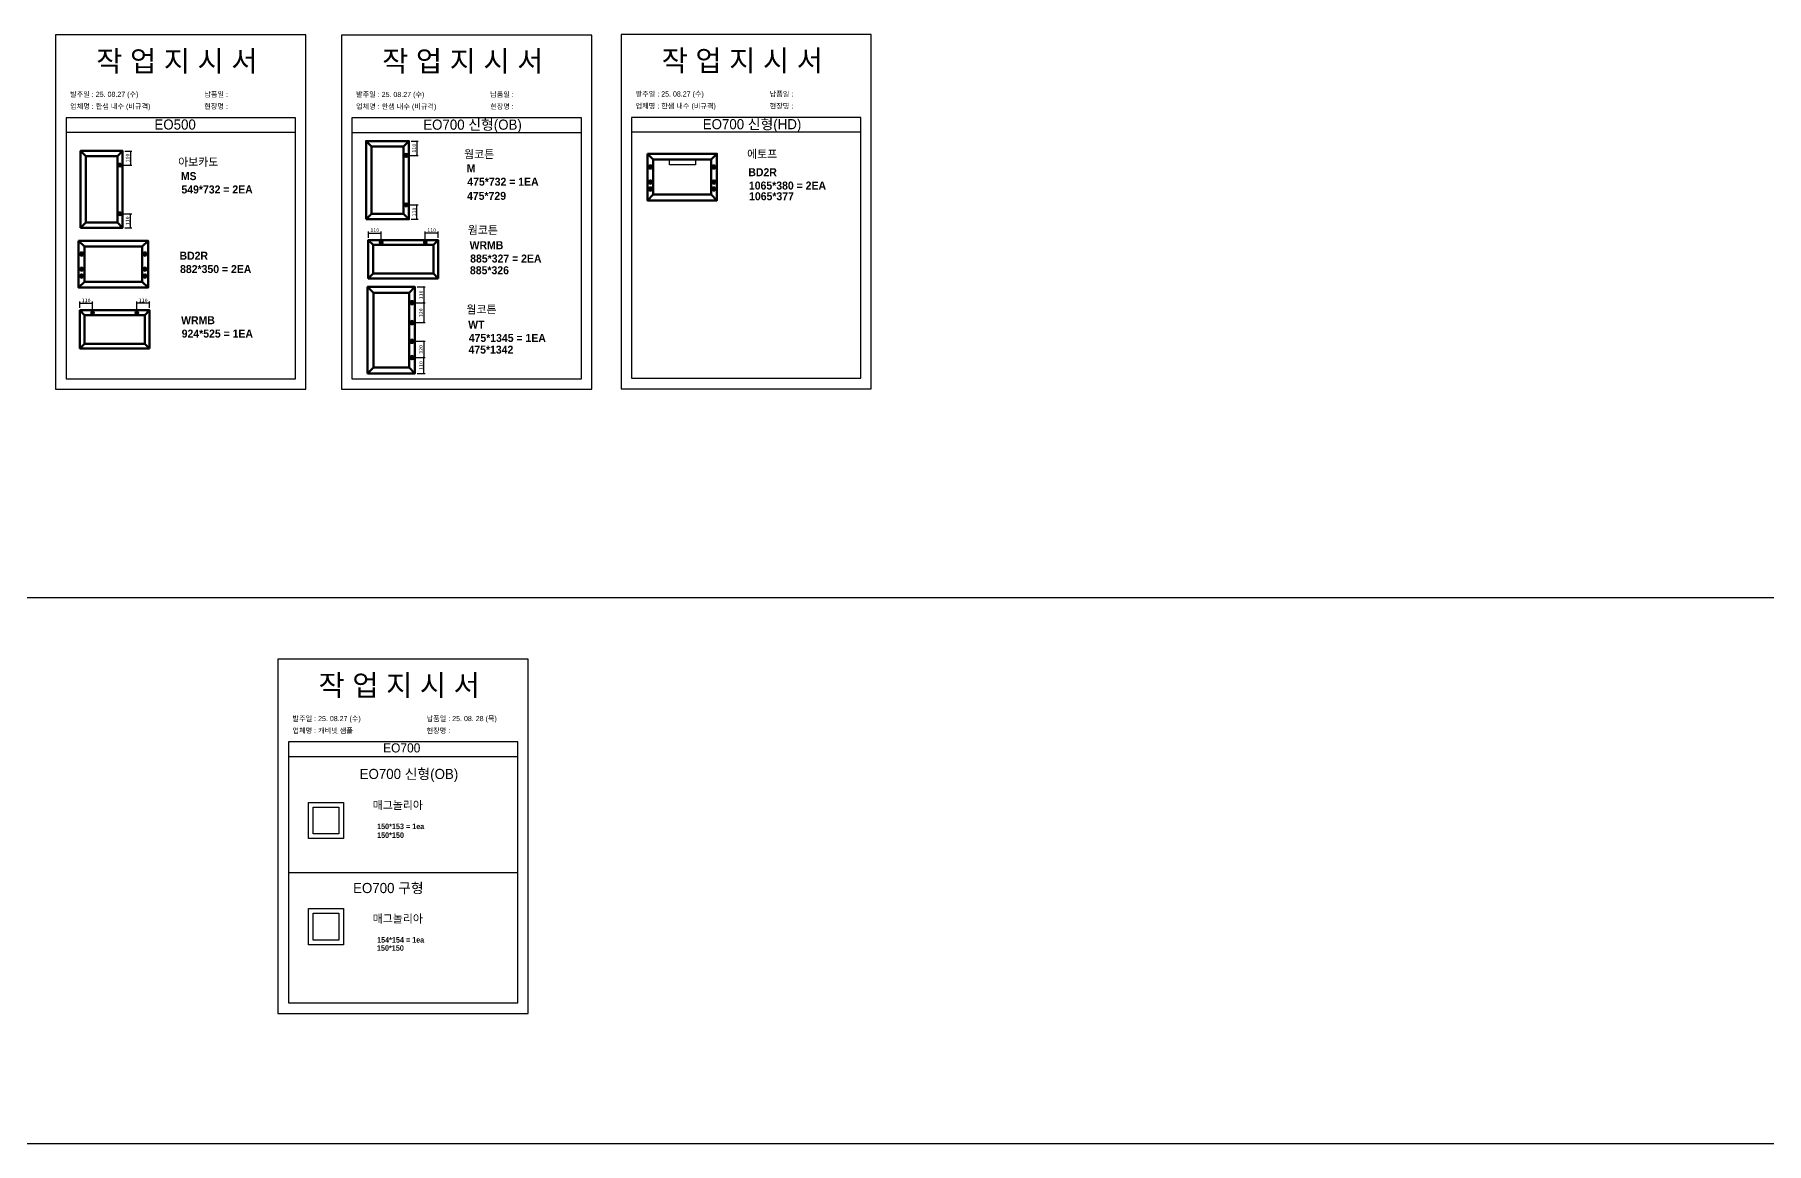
# Model space of a CAD drawing. Header units: millimetres. Extents: x -44117 to 256353, y -2095463 to 65325.
# Drawn here: x 114866 to 126488, y -262948 to -255509 of the extents above; entities that cross this region are included whole.
import ezdxf

# ---------------------------------------------------------------- set-up
doc = ezdxf.new("R2010")
doc.units = ezdxf.units.MM
doc.header["$LTSCALE"] = 10
doc.linetypes.add('CENTER', pattern=[50.8, 31.75, -6.35, 6.35, -6.35])
doc.layers.add('cen', color=1, linetype='CENTER')
doc.layers.add('Layer1', color=7, linetype='Continuous', lineweight=70)
doc.styles.add('MtX_Gulim', font='')
doc.styles.get('MtX_Gulim').set_extended_font_data('Gulim', bold=True)
doc.dimstyles.new('ISO-25', dxfattribs={"dimtxt": 2.5, "dimasz": 2.5, "dimexe": 1, "dimexo": 1, "dimtad": 1, "dimtxsty": 'Standard', "dimblk": 'ARCHTICK', "dimcen": 2.5, "dimadec": 0, "dimazin": 0, "dimtfac": 1, "dimtmove": 0, "dimatfit": 3, "dimfxl": 0, "dimarcsym": 0})

# ---------------------------------------------------------------- blocks, each defined once
blk = doc.blocks.new('_ArchTick')
at = {"color": 0, "linetype": 'ByBlock', "const_width": 0.15}
blk.add_lwpolyline([(-0.5, -0.5), (0.5, 0.5)], dxfattribs=at)
blk = doc.blocks.new('*D3163')
at = {"color": 0, "lineweight": -2}
for p, q in [((115454, -256384), (115519, -256384)), ((115472, -256290), (115519, -256290)), ((115509, -256290), (115509, -256384))]:
    blk.add_line(p, q, dxfattribs=at)
at = {"layer": 'Defpoints', "color": 0}
for p in [(115439, -256384), (115457, -256290), (115509, -256384)]:
    blk.add_point(p, dxfattribs=at)
at = {"color": 0, "lineweight": -2, "xscale": 10, "yscale": 10, "zscale": 10}
for p, rotation in [((115509, -256290), 90), ((115509, -256384), 270)]:
    blk.add_blockref('_ArchTick', p, dxfattribs=dict(at, rotation=rotation))
at = {"color": 0, "insert": (115490, -256337), "char_height": 25, "attachment_point": 5, "rotation": 90}
blk.add_mtext('110', dxfattribs=at)
blk = doc.blocks.new('*D3164')
at = {"color": 0, "lineweight": -2}
for p, q in [((115454, -256711), (115519, -256711)), ((115509, -256805), (115509, -256711)), ((115472, -256805), (115519, -256805))]:
    blk.add_line(p, q, dxfattribs=at)
at = {"layer": 'Defpoints', "color": 0}
for p in [(115439, -256711), (115509, -256711), (115457, -256805)]:
    blk.add_point(p, dxfattribs=at)
at = {"color": 0, "lineweight": -2, "xscale": 10, "yscale": 10, "zscale": 10}
for p, rotation in [((115509, -256711), 90), ((115509, -256805), 270)]:
    blk.add_blockref('_ArchTick', p, dxfattribs=dict(at, rotation=rotation))
at = {"color": 0, "insert": (115490, -256758), "char_height": 25, "attachment_point": 5, "rotation": 90}
blk.add_mtext('110', dxfattribs=at)
blk = doc.blocks.new('*D3165')
at = {"color": 0, "lineweight": -2}
for p, q in [((115170, -257343), (115170, -257300)), ((115170, -257310), (115255, -257310)), ((115255, -257360), (115255, -257300))]:
    blk.add_line(p, q, dxfattribs=at)
at = {"layer": 'Defpoints', "color": 0}
for p in [(115255, -257310), (115170, -257358), (115255, -257375)]:
    blk.add_point(p, dxfattribs=at)
at = {"color": 0, "lineweight": -2, "xscale": 10, "yscale": 10, "zscale": 10, "rotation": 180}
blk.add_blockref('_ArchTick', (115170, -257310), dxfattribs=at)
at = {"color": 0, "lineweight": -2, "xscale": 10, "yscale": 10, "zscale": 10}
blk.add_blockref('_ArchTick', (115255, -257310), dxfattribs=at)
at = {"color": 0, "insert": (115212, -257292), "char_height": 25, "attachment_point": 5}
blk.add_mtext('110', dxfattribs=at)
blk = doc.blocks.new('*D3166')
at = {"color": 0, "lineweight": -2}
for p, q in [((115552, -257360), (115552, -257300)), ((115638, -257310), (115552, -257310)), ((115638, -257343), (115638, -257300))]:
    blk.add_line(p, q, dxfattribs=at)
at = {"layer": 'Defpoints', "color": 0}
for p in [(115552, -257310), (115552, -257375), (115638, -257358)]:
    blk.add_point(p, dxfattribs=at)
at = {"color": 0, "lineweight": -2, "xscale": 10, "yscale": 10, "zscale": 10, "rotation": 180}
blk.add_blockref('_ArchTick', (115552, -257310), dxfattribs=at)
at = {"color": 0, "lineweight": -2, "xscale": 10, "yscale": 10, "zscale": 10}
blk.add_blockref('_ArchTick', (115638, -257310), dxfattribs=at)
at = {"color": 0, "insert": (115595, -257292), "char_height": 25, "attachment_point": 5}
blk.add_mtext('110', dxfattribs=at)
blk = doc.blocks.new('*D3173')
at = {"color": 0, "lineweight": -2}
for p, q in [((117393, -256223), (117441, -256223)), ((117431, -256223), (117431, -256319)), ((117374, -256319), (117441, -256319))]:
    blk.add_line(p, q, dxfattribs=at)
at = {"layer": 'Defpoints', "color": 0}
for p in [(117378, -256223), (117359, -256319), (117431, -256319)]:
    blk.add_point(p, dxfattribs=at)
at = {"color": 0, "lineweight": -2, "xscale": 10, "yscale": 10, "zscale": 10}
for p, rotation in [((117431, -256223), 90), ((117431, -256319), 270)]:
    blk.add_blockref('_ArchTick', p, dxfattribs=dict(at, rotation=rotation))
at = {"color": 0, "insert": (117413, -256271), "char_height": 25, "attachment_point": 5, "rotation": 90}
blk.add_mtext('110', dxfattribs=at)
blk = doc.blocks.new('*D3174')
at = {"color": 0, "lineweight": -2}
for p, q in [((117374, -256651), (117441, -256651)), ((117431, -256748), (117431, -256651)), ((117393, -256748), (117441, -256748))]:
    blk.add_line(p, q, dxfattribs=at)
at = {"layer": 'Defpoints', "color": 0}
for p in [(117359, -256651), (117431, -256651), (117378, -256748)]:
    blk.add_point(p, dxfattribs=at)
at = {"color": 0, "lineweight": -2, "xscale": 10, "yscale": 10, "zscale": 10}
for p, rotation in [((117431, -256651), 90), ((117431, -256748), 270)]:
    blk.add_blockref('_ArchTick', p, dxfattribs=dict(at, rotation=rotation))
at = {"color": 0, "insert": (117413, -256699), "char_height": 25, "attachment_point": 5, "rotation": 90}
blk.add_mtext('110', dxfattribs=at)
blk = doc.blocks.new('*D3175')
at = {"color": 0, "lineweight": -2}
for p, q in [((117106, -256873), (117106, -256830)), ((117106, -256840), (117191, -256840)), ((117191, -256889), (117191, -256830))]:
    blk.add_line(p, q, dxfattribs=at)
at = {"layer": 'Defpoints', "color": 0}
for p in [(117191, -256840), (117106, -256888), (117191, -256904)]:
    blk.add_point(p, dxfattribs=at)
at = {"color": 0, "lineweight": -2, "xscale": 10, "yscale": 10, "zscale": 10, "rotation": 180}
blk.add_blockref('_ArchTick', (117106, -256840), dxfattribs=at)
at = {"color": 0, "lineweight": -2, "xscale": 10, "yscale": 10, "zscale": 10}
blk.add_blockref('_ArchTick', (117191, -256840), dxfattribs=at)
at = {"color": 0, "insert": (117149, -256821), "char_height": 25, "attachment_point": 5}
blk.add_mtext('110', dxfattribs=at)
blk = doc.blocks.new('*D3176')
at = {"color": 0, "lineweight": -2}
for p, q in [((117488, -256889), (117488, -256830)), ((117574, -256840), (117488, -256840)), ((117574, -256873), (117574, -256830))]:
    blk.add_line(p, q, dxfattribs=at)
at = {"layer": 'Defpoints', "color": 0}
for p in [(117488, -256840), (117488, -256904), (117574, -256888)]:
    blk.add_point(p, dxfattribs=at)
at = {"color": 0, "lineweight": -2, "xscale": 10, "yscale": 10, "zscale": 10, "rotation": 180}
blk.add_blockref('_ArchTick', (117488, -256840), dxfattribs=at)
at = {"color": 0, "lineweight": -2, "xscale": 10, "yscale": 10, "zscale": 10}
blk.add_blockref('_ArchTick', (117574, -256840), dxfattribs=at)
at = {"color": 0, "insert": (117531, -256821), "char_height": 25, "attachment_point": 5}
blk.add_mtext('110', dxfattribs=at)
blk = doc.blocks.new('*D3177')
at = {"color": 0, "lineweight": -2}
for p, q in [((117413, -257308), (117488, -257308)), ((117433, -257202), (117488, -257202)), ((117478, -257202), (117478, -257308))]:
    blk.add_line(p, q, dxfattribs=at)
at = {"layer": 'Defpoints', "color": 0}
for p in [(117398, -257308), (117418, -257202), (117478, -257308)]:
    blk.add_point(p, dxfattribs=at)
at = {"color": 0, "lineweight": -2, "xscale": 10, "yscale": 10, "zscale": 10}
for p, rotation in [((117478, -257202), 90), ((117478, -257308), 270)]:
    blk.add_blockref('_ArchTick', p, dxfattribs=dict(at, rotation=rotation))
at = {"color": 0, "insert": (117459, -257255), "char_height": 25, "attachment_point": 5, "rotation": 90}
blk.add_mtext('110', dxfattribs=at)
blk = doc.blocks.new('*D3178')
at = {"color": 0, "lineweight": -2}
for p, q in [((117413, -257676), (117488, -257676)), ((117478, -257782), (117478, -257676)), ((117433, -257782), (117488, -257782))]:
    blk.add_line(p, q, dxfattribs=at)
at = {"layer": 'Defpoints', "color": 0}
for p in [(117398, -257676), (117478, -257676), (117418, -257782)]:
    blk.add_point(p, dxfattribs=at)
at = {"color": 0, "lineweight": -2, "xscale": 10, "yscale": 10, "zscale": 10}
for p, rotation in [((117478, -257676), 90), ((117478, -257782), 270)]:
    blk.add_blockref('_ArchTick', p, dxfattribs=dict(at, rotation=rotation))
at = {"color": 0, "insert": (117459, -257729), "char_height": 25, "attachment_point": 5, "rotation": 90}
blk.add_mtext('110', dxfattribs=at)
blk = doc.blocks.new('*D3179')
at = {"color": 0, "lineweight": -2}
for p, q in [((117413, -257308), (117488, -257308)), ((117478, -257308), (117478, -257441)), ((117413, -257441), (117488, -257441))]:
    blk.add_line(p, q, dxfattribs=at)
at = {"layer": 'Defpoints', "color": 0}
for p in [(117398, -257308), (117398, -257441), (117478, -257441)]:
    blk.add_point(p, dxfattribs=at)
at = {"color": 0, "lineweight": -2, "xscale": 10, "yscale": 10, "zscale": 10}
for p, rotation in [((117478, -257308), 90), ((117478, -257441), 270)]:
    blk.add_blockref('_ArchTick', p, dxfattribs=dict(at, rotation=rotation))
at = {"color": 0, "insert": (117459, -257375), "char_height": 25, "attachment_point": 5, "rotation": 90}
blk.add_mtext('320', dxfattribs=at)
blk = doc.blocks.new('*D3180')
at = {"color": 0, "lineweight": -2}
for p, q in [((117413, -257566), (117488, -257566)), ((117478, -257566), (117478, -257676)), ((117413, -257676), (117488, -257676))]:
    blk.add_line(p, q, dxfattribs=at)
at = {"layer": 'Defpoints', "color": 0}
for p in [(117398, -257566), (117398, -257676), (117478, -257676)]:
    blk.add_point(p, dxfattribs=at)
at = {"color": 0, "lineweight": -2, "xscale": 10, "yscale": 10, "zscale": 10}
for p, rotation in [((117478, -257566), 90), ((117478, -257676), 270)]:
    blk.add_blockref('_ArchTick', p, dxfattribs=dict(at, rotation=rotation))
at = {"color": 0, "insert": (117459, -257621), "char_height": 25, "attachment_point": 5, "rotation": 90}
blk.add_mtext('320', dxfattribs=at)

msp = doc.modelspace()

# ---------------------------------------------------------------- linework, layer by layer
for p, q in [((116616.85842, -256066.57672), (115076.85842, -256066.57672)), ((118535.64396, -256067.44188), (116995.64396, -256067.44188)), ((120411.50311, -256064.24878), (118871.50311, -256064.24878)), ((116616.85842, -256166.57672), (115076.85842, -256166.57672)), ((118535.64396, -256167.44188), (116995.64396, -256167.44188)), ((120411.50311, -256164.24878), (118871.50311, -256164.24878)), ((118108.8911, -260255.15445), (116568.8911, -260255.15445)), ((118108.8911, -260355.15445), (116568.8911, -260355.15445)), ((116568.8911, -261130.56959), (118108.8911, -261130.56959))]:
    msp.add_line(p, q)
at = {"color": 1}
for p, q in [((104015.69829, -259285.44715), (196284.84516, -259285.44715)), ((104015.69829, -259285.44715), (196284.84516, -259285.44715)), ((104015.69829, -262948.15838), (196284.84516, -262948.15838)), ((104015.69829, -262948.15838), (196284.84516, -262948.15838))]:
    msp.add_line(p, q, dxfattribs=at)
for points in [[(115006.85842, -257887.407), (116686.85842, -257887.407), (116686.85842, -255511.407), (115006.85842, -255511.407)], [(116925.64396, -257888.27216), (118605.64396, -257888.27216), (118605.64396, -255512.27216), (116925.64396, -255512.27216)], [(118801.50311, -257885.07906), (120481.50311, -257885.07906), (120481.50311, -255509.07906), (118801.50311, -255509.07906)], [(119126.99335, -256347.4709), (119300.68342, -256347.4709), (119300.68342, -256383.60776), (119126.99335, -256383.60776)], [(116498.8911, -262075.98473), (118178.8911, -262075.98473), (118178.8911, -259699.98473), (116498.8911, -259699.98473)], [(116703.29477, -260660.10295), (116938.57075, -260660.10295), (116938.57075, -260903.78164), (116703.29477, -260903.78164)], [(116735.22508, -260692.03326), (116906.64044, -260692.03326), (116906.64044, -260871.85133), (116735.22508, -260871.85133)], [(116703.29477, -261372.68568), (116938.57075, -261372.68568), (116938.57075, -261616.36437), (116703.29477, -261616.36437)], [(116735.22508, -261404.61599), (116906.64044, -261404.61599), (116906.64044, -261584.43406), (116735.22508, -261584.43406)]]:
    msp.add_lwpolyline(points, close=True)
for points in [[(115076.85842, -256066.57672), (115076.85842, -257817.407), (116616.85842, -257817.407), (116616.85842, -256066.57672)], [(116995.64396, -256067.44188), (116995.64396, -257818.27216), (118535.64396, -257818.27216), (118535.64396, -256067.44188)], [(118871.50311, -256064.24878), (118871.50311, -257815.07906), (120411.50311, -257815.07906), (120411.50311, -256064.24878)], [(116568.8911, -260255.15445), (116568.8911, -262005.98473), (118108.8911, -262005.98473), (118108.8911, -260255.15445)]]:
    msp.add_lwpolyline(points)
at = {"layer": 'Layer1'}
for p, q in [((117126.27739, -256258.73384), (117090.36646, -256222.82291)), ((117341.74293, -256258.73384), (117377.65385, -256222.82291)), ((115209.63151, -256324.78452), (115174.35655, -256289.50957)), ((115421.28125, -256324.78452), (115456.5562, -256289.50957)), ((115438.54095, -256369.31859), (115438.54095, -256398.64346)), ((117359.3138, -256304.07081), (117359.3138, -256333.92437)), ((118978.90217, -256307.72864), (119018.1446, -256346.97107)), ((118998.38715, -256381.01155), (118998.38715, -256413.63466)), ((119405.58295, -256346.97107), (119444.82538, -256307.72864)), ((119424.49181, -256381.01155), (119424.49181, -256413.63466)), ((118998.92246, -256482.18464), (118998.92246, -256514.80775)), ((119425.02711, -256482.18464), (119425.02711, -256514.80775)), ((118978.90217, -256621.66806), (119018.1446, -256582.42563)), ((119018.1446, -256582.42563), (118978.90217, -256621.66806)), ((118998.38715, -256528.75638), (118998.38715, -256561.37949)), ((119405.58295, -256582.42563), (119444.82538, -256621.66806)), ((119424.49181, -256528.75638), (119424.49181, -256561.37949)), ((115438.54095, -256725.16925), (115438.54095, -256695.84439)), ((117090.36646, -256747.58493), (117126.27739, -256711.67401)), ((117377.65385, -256747.58493), (117341.74293, -256711.67401)), ((117341.74293, -256711.67401), (117377.65385, -256747.58493)), ((117359.3138, -256666.33704), (117359.3138, -256636.48348)), ((115174.35655, -256804.97828), (115209.63151, -256769.70332)), ((115456.5562, -256804.97828), (115421.28125, -256769.70332)), ((115421.28125, -256769.70332), (115456.5562, -256804.97828)), ((115161.36326, -256891.88327), (115200.60569, -256931.1257)), ((115180.84825, -256965.16618), (115180.84825, -256997.78929)), ((115588.04404, -256931.1257), (115627.28647, -256891.88327)), ((115606.9529, -256965.16618), (115606.9529, -256997.78929)), ((117137.69115, -256919.73194), (117105.62783, -256887.66862)), ((117178.17059, -256904.04366), (117204.82555, -256904.04366)), ((117501.62258, -256904.04366), (117474.96762, -256904.04366)), ((117574.16534, -256887.66862), (117542.10202, -256919.73194)), ((117542.10202, -256919.73194), (117574.16534, -256887.66862)), ((115181.38355, -257066.33927), (115181.38355, -257098.96238)), ((115607.48821, -257066.33927), (115607.48821, -257098.96238)), ((115161.36326, -257205.82269), (115200.60569, -257166.58026)), ((115200.60569, -257166.58026), (115161.36326, -257205.82269)), ((115180.84825, -257112.91101), (115180.84825, -257145.53412)), ((115588.04404, -257166.58026), (115627.28647, -257205.82269)), ((115606.9529, -257112.91101), (115606.9529, -257145.53412)), ((117137.69115, -257112.11189), (117105.62783, -257144.17521)), ((117574.16534, -257144.17521), (117542.10202, -257112.11189)), ((117140.60904, -257241.57647), (117100.91913, -257201.88656)), ((117378.74852, -257241.57647), (117418.43843, -257201.88656)), ((117398.16842, -257291.68436), (117398.16842, -257324.67947)), ((115201.59483, -257390.29899), (115169.53151, -257358.23566)), ((115242.07427, -257374.6107), (115268.72923, -257374.6107)), ((115565.52626, -257374.6107), (115538.8713, -257374.6107)), ((115638.06902, -257358.23566), (115606.0057, -257390.29899)), ((115606.0057, -257390.29899), (115638.06902, -257358.23566)), ((117398.16842, -257424.50991), (117398.16842, -257457.50502)), ((115201.59483, -257582.67893), (115169.53151, -257614.74226)), ((115638.06902, -257614.74226), (115606.0057, -257582.67893)), ((117398.16842, -257549.99017), (117398.16842, -257582.98529)), ((117398.16842, -257692.0727), (117398.16842, -257659.07758)), ((117100.91913, -257781.8705), (117140.60904, -257742.18059)), ((117418.43843, -257781.8705), (117378.74852, -257742.18059)), ((117378.74852, -257742.18059), (117418.43843, -257781.8705))]:
    msp.add_line(p, q, dxfattribs=at)
for points in [[(117090.36646, -256747.58493), (117377.65385, -256747.58493), (117377.65385, -256222.82291), (117090.36646, -256222.82291)], [(117126.27739, -256711.67401), (117341.74293, -256711.67401), (117341.74293, -256258.73384), (117126.27739, -256258.73384)], [(115174.35655, -256804.97828), (115456.5562, -256804.97828), (115456.5562, -256289.50957), (115174.35655, -256289.50957)], [(115209.63151, -256769.70332), (115421.28125, -256769.70332), (115421.28125, -256324.78452), (115209.63151, -256324.78452)], [(115453.20339, -256383.98103), (115423.87852, -256383.98103)], [(117374.24058, -256318.99759), (117344.38702, -256318.99759)], [(118978.90217, -256307.72864), (118978.90217, -256621.66806), (119444.82538, -256621.66806), (119444.82538, -256307.72864)], [(119018.1446, -256346.97107), (119018.1446, -256582.42563), (119405.58295, -256582.42563), (119405.58295, -256346.97107)], [(119014.69871, -256397.3231), (118982.0756, -256397.3231)], [(119015.23402, -256498.49619), (118982.6109, -256498.49619)], [(119440.80336, -256397.3231), (119408.18025, -256397.3231)], [(119441.33867, -256498.49619), (119408.71556, -256498.49619)], [(119014.69871, -256545.06793), (118982.0756, -256545.06793)], [(119440.80336, -256545.06793), (119408.18025, -256545.06793)], [(115453.20339, -256710.50682), (115423.87852, -256710.50682)], [(117374.24058, -256651.41026), (117344.38702, -256651.41026)], [(115161.36326, -256891.88327), (115161.36326, -257205.82269), (115627.28647, -257205.82269), (115627.28647, -256891.88327)], [(115200.60569, -256931.1257), (115200.60569, -257166.58026), (115588.04404, -257166.58026), (115588.04404, -256931.1257)], [(117574.16534, -257144.17521), (117574.16534, -256887.66862), (117105.62783, -256887.66862), (117105.62783, -257144.17521)], [(117542.10202, -257112.11189), (117542.10202, -256919.73194), (117137.69115, -256919.73194), (117137.69115, -257112.11189)], [(117191.49807, -256890.71618), (117191.49807, -256917.37114)], [(117488.2951, -256890.71618), (117488.2951, -256917.37114)], [(115197.1598, -256981.47773), (115164.53669, -256981.47773)], [(115197.69511, -257082.65082), (115165.072, -257082.65082)], [(115623.26446, -256981.47773), (115590.64134, -256981.47773)], [(115623.79976, -257082.65082), (115591.17665, -257082.65082)], [(115197.1598, -257129.22256), (115164.53669, -257129.22256)], [(115623.26446, -257129.22256), (115590.64134, -257129.22256)], [(117100.91913, -257781.8705), (117418.43843, -257781.8705), (117418.43843, -257201.88656), (117100.91913, -257201.88656)], [(117140.60904, -257742.18059), (117378.74852, -257742.18059), (117378.74852, -257241.57647), (117140.60904, -257241.57647)], [(117414.66598, -257308.18191), (117381.67086, -257308.18191)], [(115638.06902, -257614.74226), (115638.06902, -257358.23566), (115169.53151, -257358.23566), (115169.53151, -257614.74226)], [(115606.0057, -257582.67893), (115606.0057, -257390.29899), (115201.59483, -257390.29899), (115201.59483, -257582.67893)], [(115255.40175, -257361.28322), (115255.40175, -257387.93819)], [(115552.19878, -257361.28322), (115552.19878, -257387.93819)], [(117414.66598, -257441.00747), (117381.67086, -257441.00747)], [(117414.66598, -257566.48773), (117381.67086, -257566.48773)], [(117414.66598, -257675.57514), (117381.67086, -257675.57514)]]:
    msp.add_lwpolyline(points, close=True, dxfattribs=at)
for centre, radius in [((115438.54095, -256383.98103), 9.77495), ((117359.3138, -256318.99759), 9.95119), ((118998.38715, -256397.3231), 10.87437), ((118998.92246, -256498.49619), 10.87437), ((119424.49181, -256397.3231), 10.87437), ((119425.02711, -256498.49619), 10.87437), ((118998.38715, -256545.06793), 10.87437), ((119424.49181, -256545.06793), 10.87437), ((115438.54095, -256710.50682), 9.77495), ((117359.3138, -256651.41026), 9.95119), ((117191.49807, -256904.04366), 8.88499), ((117488.2951, -256904.04366), 8.88499), ((115180.84825, -256981.47773), 10.87437), ((115181.38355, -257082.65082), 10.87437), ((115606.9529, -256981.47773), 10.87437), ((115607.48821, -257082.65082), 10.87437), ((115180.84825, -257129.22256), 10.87437), ((115606.9529, -257129.22256), 10.87437), ((117398.16842, -257308.18191), 10.99837), ((115255.40175, -257374.6107), 8.88499), ((115552.19878, -257374.6107), 8.88499), ((117398.16842, -257441.00747), 10.99837), ((117398.16842, -257566.48773), 10.99837), ((117398.16842, -257675.57514), 10.99837)]:
    msp.add_circle(centre, radius, dxfattribs=at)

# ---------------------------------------------------------------- texts
at = {"linetype": 'Continuous', "style": 'MtX_Gulim'}
for s, height, p in [('아보카도', 53.702852, (115829.54098, -256390.32671)), ('웜코튼', 53.702852, (117748.32651, -256338.15687)), ('M', 53.70285, (117766.34028, -256432.99927)), ('에토프', 53.702852, (119647.73715, -256336.88119)), ('MS', 53.702852, (115847.55474, -256485.16911)), ('475*732 = 1EA', 53.7028516, (117770.15161, -256522.59522)), ('BD2R', 53.702852, (119656.04545, -256458.95944)), ('1065*380 = 2EA', 53.7028516, (119659.85678, -256548.55539)), ('549*732 = 2EA', 53.7028516, (115851.36607, -256574.76506)), ('웜코튼', 53.702852, (117773.76824, -256847.19468)), ('BD2R', 53.702852, (115838.50654, -257019.24044)), ('WRMB', 53.702852, (117785.42196, -256948.58726)), ('882*350 = 2EA', 53.7028516, (115842.31787, -257108.83638)), ('885*327 = 2EA', 53.7028516, (117789.23329, -257038.18321)), ('WRMB', 53.702852, (115849.32564, -257452.14334)), ('웜코튼', 53.702852, (117764.17229, -257379.91297)), ('WT', 53.702852, (117775.82601, -257481.30555)), ('924*525 = 1EA', 53.7028516, (115853.13697, -257541.73929)), ('475*1345 = 1EA', 53.7028516, (117779.63734, -257570.90149)), ('매그놀리아', 53.702852, (117135.04066, -260705.58971)), ('매그놀리아', 53.702852, (117135.04066, -261467.40869))]:
    msp.add_text(s, height=height, dxfattribs=at).set_placement(p)
at = {"color": 242, "linetype": 'Continuous', "true_color": 0xcd2027, "style": 'MtX_Gulim'}
for s, p in [('475*729', (117768.15245, -256617.77184)), ('1065*377', (119661.16607, -256620.13187)), ('885*326', (117787.65836, -257116.78156)), ('475*1342', (117778.06241, -257649.49985))]:
    msp.add_text(s, height=53.702852, dxfattribs=at).set_placement(p)
at = {"attachment_point": 1}
for s, width, gutter_width, heights, insert, char_height in [('{\\fGulim|b0|i0|c129|p50;작 업 지 시 서}', 3307.3198183, 12.5, [-155.84554], (115279.66503, -255615.56951), 140), ('{\\fGulim|b0|i0|c129|p50;작 업 지 시 서}', 3307.3198183, 12.5, [-155.84554], (117198.45057, -255616.43467), 140), ('{\\fGulim|b0|i0|c129|p50;작 업 지 시 서}', 3307.3198183, 12.5, [-155.84554], (119074.30972, -255613.24157), 140), ('{\\fGulim|b0|i0|c129|p50;발주일 : 25. 08.27 (수)}', 3307.3198183, 12.5, [34.50412], (115104.45567, -255892.28993), 34.3), ('{\\fGulim|b0|i0|c129|p50;납품일 : }', 3307.3198183, 12.5, [37.67976], (116004.43366, -255892.28993), 34.3), ('{\\fGulim|b0|i0|c129|p50;발주일 : 25. 08.27 (수)}', 3307.3198183, 12.5, [34.50412], (117023.24121, -255893.15509), 34.3), ('{\\fGulim|b0|i0|c129|p50;납품일 : }', 3307.3198183, 12.5, [37.67976], (117923.21919, -255893.15509), 34.3), ('{\\fGulim|b0|i0|c129|p50;발주일 : 25. 08.27 (수)}', 3307.3198183, 12.5, [34.50412], (118899.10036, -255889.96199), 34.3), ('{\\fGulim|b0|i0|c129|p50;납품일 : }', 3307.3198183, 12.5, [37.67976], (119799.07834, -255889.96199), 34.3), ('{\\fGulim|b0|i0|c129|p50;업체명 : 한샘 내수 (비규격)}', 3307.3198183, 12.5, [36.11279], (115104.45567, -255972.94611), 34.3), ('{\\fGulim|b0|i0|c129|p50;현장명 : }', 3307.3198183, 12.5, [-38.2735], (116004.43366, -255972.94611), 34.3), ('{\\fGulim|b0|i0|c129|p50;업체명 : 한샘 내수 (비규격)}', 3307.3198183, 12.5, [36.11279], (117023.24121, -255973.81127), 34.3), ('{\\fGulim|b0|i0|c129|p50;현장명 : }', 3307.3198183, 12.5, [-38.2735], (117923.21919, -255973.81127), 34.3), ('{\\fGulim|b0|i0|c129|p50;업체명 : 한샘 내수 (비규격)}', 3307.3198183, 12.5, [36.11279], (118899.10036, -255970.61817), 34.3), ('{\\fGulim|b0|i0|c129|p50;현장명 : }', 3307.3198183, 12.5, [-38.2735], (119799.07834, -255970.61817), 34.3), ('{\\fGulim|b0|i0|c129|p50;EO500}', 6570.6870665, 24.83388, [71.74566], (115670.3515, -256078.05449), 68.1441707), ('{\\fGulim|b0|i0|c129|p50;EO700 신형(OB)}', 6570.6870665, 24.83388, [71.74566], (117474.32645, -256078.91965), 68.1441707), ('{\\fGulim|b0|i0|c129|p50;EO700 신형(HD)}', 6570.6870665, 24.83388, [71.74566], (119350.1856, -256075.72655), 68.1441707), ('{\\fGulim|b0|i0|c129|p50;작 업 지 시 서}', 3307.3198183, 12.5, [-155.84554], (116771.69771, -259804.14724), 140), ('{\\fGulim|b0|i0|c129|p50;발주일 : 25. 08.27 (수)}', 3307.3198183, 12.5, [34.50412], (116596.48835, -260080.86766), 34.3), ('{\\fGulim|b0|i0|c129|p50;납품일 : 25. 08. 28 (목)}', 3307.3198183, 12.5, [37.67976], (117496.46634, -260080.86766), 34.3), ('{\\fGulim|b0|i0|c129|p50;업체명 : 캐비넷 샘플}', 3307.3198183, 12.5, [36.11279], (116596.48835, -260161.52384), 34.3), ('{\\fGulim|b0|i0|c129|p50;현장명 : }', 3307.3198183, 12.5, [-38.2735], (117496.46634, -260161.52384), 34.3), ('{\\fGulim|b0|i0|c129|p50;EO700}', 5908.9877619, 22.33299, [64.52053], (117205.12153, -260264.08178), 61.28173), ('{\\fGulim|b0|i0|c129|p50;EO700 신형(OB)}', 6570.6870665, 24.83388, [71.74566], (117047.57359, -260435.44328), 68.1441707), ('{\\fGulim|b1|i0|c129|p50;150*153 = 1ea }', 2378.8860961, 8.99099, [1122.02912], (117164.45797, -260802.72946), 37.0069108), ('{\\fGulim|b0|i0|c129|p50;EO700 구형}', 6570.6870665, 24.83388, [71.74566], (117003.52735, -261200.84308), 68.1441707), ('{\\fGulim|b1|i0|c129|p50;154*154 = 1ea }', 2378.8860961, 8.99099, [1122.02912], (117164.45797, -261564.54844), 37.0069108)]:
    msp.add_mtext_dynamic_manual_height_columns(s, width=width, gutter_width=gutter_width, heights=heights, dxfattribs=dict(at, insert=insert, char_height=char_height))
at = {"layer": 'cen', "char_height": 37.0069108, "attachment_point": 1}
for insert in [(117164.45797, -260861.81061), (117163.59555, -261619.09133)]:
    msp.add_mtext_dynamic_manual_height_columns('{\\fGulim|b1|i0|c129|p50;150*150}', width=2378.8860961, gutter_width=8.99099, heights=[1122.02912], dxfattribs=dict(at, insert=insert))

# ---------------------------------------------------------------- dimensions: what is measured, and where the dimension line sits
for base, p1, p2, angle, text, picture, middle in [((117431.2529, -256318.99759), (117377.65385, -256222.82291), (117359.3138, -256318.99759), 90, '110', '*D3173', (117412.5029, -256270.91025)), ((115509.20604, -256383.98103), (115456.5562, -256289.50957), (115438.54095, -256383.98103), 90, '110', '*D3163', (115490.45604, -256336.7453)), ((115509.20604, -256710.50682), (115456.5562, -256804.97828), (115438.54095, -256710.50682), 270, '110', '*D3164', (115490.45604, -256757.74255)), ((117431.2529, -256651.41026), (117377.65385, -256747.58493), (117359.3138, -256651.41026), 270, '110', '*D3174', (117412.5029, -256699.4976)), ((117191.49807, -256839.81233), (117105.62783, -256887.66862), (117191.49807, -256904.04366), 180, '110', '*D3175', (117148.56295, -256821.06233)), ((117477.67783, -257308.18191), (117418.43843, -257201.88656), (117398.16842, -257308.18191), 90, '110', '*D3177', (117458.92783, -257255.03424)), ((115255.40175, -257310.37937), (115169.53151, -257358.23566), (115255.40175, -257374.6107), 180, '110', '*D3165', (115212.46663, -257291.62937)), ((117477.67783, -257441.00747), (117398.16842, -257308.18191), (117398.16842, -257441.00747), 90, '320', '*D3179', (117458.92783, -257374.59469)), ((117477.67783, -257675.57514), (117398.16842, -257566.48773), (117398.16842, -257675.57514), 90, '320', '*D3180', (117458.92783, -257621.03144)), ((117477.67783, -257675.57514), (117418.43843, -257781.8705), (117398.16842, -257675.57514), 270, '110', '*D3178', (117458.92783, -257728.72282))]:
    dim = msp.add_linear_dim(base=base, p1=p1, p2=p2, angle=angle, text=text, dimstyle='ISO-25', override={"dimscale": 10, "dimasz": 1, "dimexo": 1.5, "dimtxsty": 'Standard'})
    dim.commit()
    dim.dimension.update_dxf_attribs({"geometry": picture, "text_midpoint": middle})
for base, p1, p2, picture, middle in [((117488.2951, -256839.81233), (117574.16534, -256887.66862), (117488.2951, -256904.04366), '*D3176', (117531.23022, -256821.06233)), ((115552.19878, -257310.37937), (115638.06902, -257358.23566), (115552.19878, -257374.6107), '*D3166', (115595.1339, -257291.62937))]:
    dim = msp.add_linear_dim(base=base, p1=p1, p2=p2, text='110', dimstyle='ISO-25', override={"dimscale": 10, "dimasz": 1, "dimexo": 1.5, "dimtxsty": 'Standard'})
    dim.commit()
    dim.dimension.update_dxf_attribs({"geometry": picture, "text_midpoint": middle})

doc.saveas('drawing.dxf')
